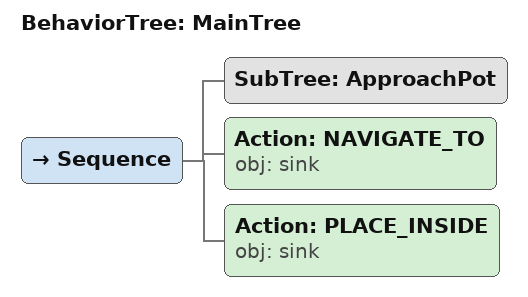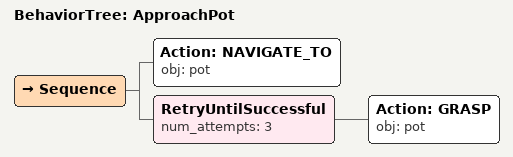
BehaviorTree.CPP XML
<root main_tree_to_execute="MainTree">
  <BehaviorTree ID="MainTree">
    <Sequence>
      <!-- Execute subtree ApproachPot -->
      <SubTree ID="ApproachPot" />
      <!-- Navigate to sink -->
      <Action ID="NAVIGATE_TO" obj="sink" />
      <!-- Place inside sink -->
      <Action ID="PLACE_INSIDE" obj="sink" />
    </Sequence>
  </BehaviorTree>
  <!-- Subtree definition ApproachPot -->
  <BehaviorTree ID="ApproachPot">
    <Sequence>
      <!-- Navigate to pot -->
      <Action ID="NAVIGATE_TO" obj="pot" />
      <!-- Retry GRASP pot up to 3 attempts -->
      <RetryUntilSuccessful num_attempts="3">
        <!-- Grasp pot -->
        <Action ID="GRASP" obj="pot" />
      </RetryUntilSuccessful>
    </Sequence>
  </BehaviorTree>
</root>
